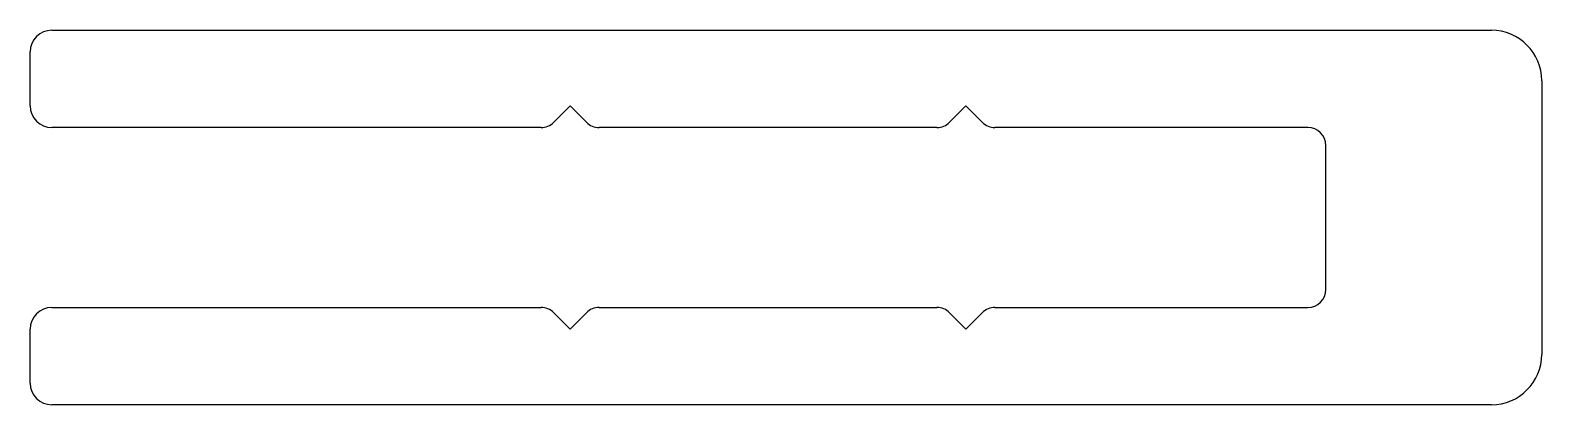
# Model space of a CAD drawing. Extents: x 1585.3 to 1606.3, y 1511.3 to 1516.5.
import ezdxf

# ---------------------------------------------------------------- set-up
doc = ezdxf.new("R2010")
doc.units = 0
doc.layers.get('0').update_dxf_attribs({"linetype": 'CONTINUOUS'})

msp = doc.modelspace()

# ---------------------------------------------------------------- linework, layer by layer
for p, q in [((1585.574, 1516.536), (1605.574, 1516.536)), ((1585.274, 1515.486), (1585.274, 1516.236)), ((1606.274, 1515.836), (1606.274, 1512.036)), ((1592.774, 1515.486), (1592.548, 1515.259)), ((1593.001, 1515.259), (1592.774, 1515.486)), ((1598.274, 1515.486), (1598.048, 1515.259)), ((1598.501, 1515.259), (1598.274, 1515.486)), ((1592.371, 1515.186), (1585.574, 1515.186)), ((1597.871, 1515.186), (1593.178, 1515.186)), ((1603.024, 1515.186), (1598.678, 1515.186)), ((1603.274, 1512.936), (1603.274, 1514.936)), ((1585.574, 1512.686), (1592.371, 1512.686)), ((1593.178, 1512.686), (1597.871, 1512.686)), ((1598.678, 1512.686), (1603.024, 1512.686)), ((1592.548, 1512.613), (1592.774, 1512.386)), ((1592.774, 1512.386), (1593.001, 1512.613)), ((1598.048, 1512.613), (1598.274, 1512.386)), ((1598.274, 1512.386), (1598.501, 1512.613)), ((1585.274, 1511.636), (1585.274, 1512.386)), ((1605.574, 1511.336), (1585.574, 1511.336))]:
    msp.add_line(p, q)
for centre, radius, start, end in [((1585.574, 1516.236), 0.3, 90, 180), ((1605.574, 1515.836), 0.7, 0, 90), ((1585.574, 1515.486), 0.3, 180, 270), ((1592.371, 1515.436), 0.25, 270, 315), ((1593.178, 1515.436), 0.25, 225, 270), ((1597.871, 1515.436), 0.25, 270, 315), ((1598.678, 1515.436), 0.25, 225, 270), ((1603.024, 1514.936), 0.25, 0, 90), ((1603.024, 1512.936), 0.25, 270, 360), ((1585.574, 1512.386), 0.3, 90, 180), ((1592.371, 1512.436), 0.25, 45, 90), ((1593.178, 1512.436), 0.25, 90, 135), ((1597.871, 1512.436), 0.25, 45, 90), ((1598.678, 1512.436), 0.25, 90, 135), ((1605.574, 1512.036), 0.7, 270, 0), ((1585.574, 1511.636), 0.3, 180, 270)]:
    msp.add_arc(centre, radius, start, end)

doc.saveas('drawing.dxf')
